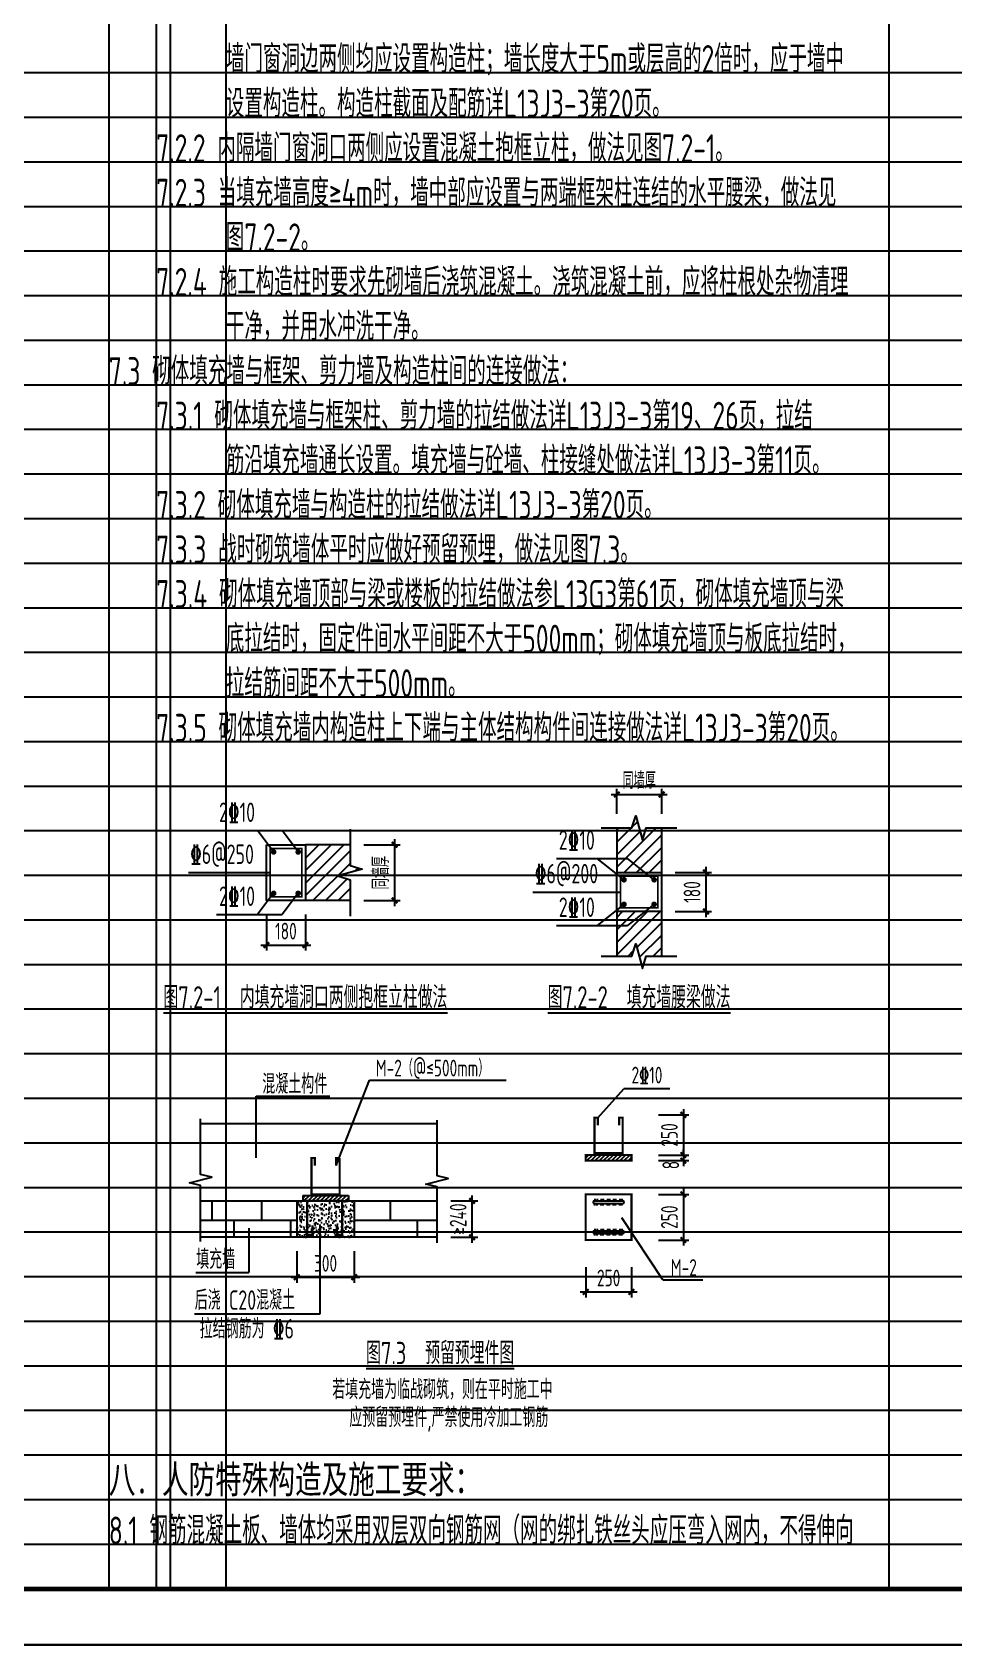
# Model space of a CAD drawing. Extents: x -502255 to 1362592, y -400300 to 332622.
# Drawn here: x 93168 to 109705, y 160126 to 189056 of the extents above; entities that cross this region are included whole.
import ezdxf
from ezdxf.enums import TextEntityAlignment as Align

# ---------------------------------------------------------------- set-up
doc = ezdxf.new("R2010")
doc.units = 0
doc.header["$LTSCALE"] = 1000
doc.header["$MEASUREMENT"] = 0
for name, color, linetype in [('DETL', 7, 'Continuous'), ('DETL_TEXT', 7, 'Continuous'), ('DIM', 3, 'Continuous'), ('ECA_TK', 7, 'Continuous'), ('GANG-JIN', 6, 'Continuous'), ('HATCH', 253, 'Continuous'), ('REIN', 1, 'Continuous'), ('STEL_BOLT', 1, 'Continuous'), ('TEXT', 53, 'Continuous'), ('THIN', 7, 'Continuous'), ('tk', 7, 'Continuous'), ('标注', 7, 'Continuous')]:
    doc.layers.add(name, color=color, linetype=linetype)
doc.styles.add('TSSD_Dimension', font='tssdeng.shx', dxfattribs={"width": 0.7, "bigfont": 'Tssdchn.shx'})
doc.styles.add('TSSD_Label', font='tssdeng2.shx', dxfattribs={"width": 0.7, "bigfont": 'tssdchn.shx'})
doc.styles.add('黑体', font='simhei.ttf', dxfattribs={"width": 0.65})
doc.dimstyles.new('TSSD_100_100', dxfattribs={"dimtxt": 300, "dimasz": 100, "dimexe": 100, "dimexo": 250, "dimgap": 100, "dimtad": 1, "dimdec": 0, "dimzin": 0, "dimdsep": 46, "dimtxsty": 'TSSD_Dimension', "dimblk": 'ARCHTICK', "dimblk1": 'ARCHTICK', "dimblk2": 'ARCHTICK', "dimcen": 0, "dimdle": 100, "dimclrt": 7, "dimadec": 0, "dimazin": 0, "dimtfac": 1, "dimtdec": 0, "dimtix": 1, "dimtmove": 2, "dimatfit": 3, "dimfxl": 1, "dimtolj": 1, "dimtzin": 0, "dimarcsym": 0})
doc.dimstyles.new('TSSD_25_100', dxfattribs={"dimtxt": 300, "dimasz": 100, "dimexe": 100, "dimexo": 250, "dimgap": 100, "dimtad": 1, "dimdec": 0, "dimlfac": 0.25, "dimzin": 0, "dimdsep": 46, "dimtxsty": 'TSSD_Dimension', "dimblk": 'ARCHTICK', "dimblk1": 'ARCHTICK', "dimblk2": 'ARCHTICK', "dimcen": 0, "dimdle": 100, "dimclrt": 7, "dimadec": 0, "dimazin": 0, "dimtfac": 1, "dimtdec": 0, "dimtix": 1, "dimtmove": 2, "dimatfit": 3, "dimfxl": 1, "dimtolj": 1, "dimtzin": 0, "dimarcsym": 0})
pattern_1 = [(45, (112728.43, -1399.17), (-112.2532, 112.2532), [])]

# ---------------------------------------------------------------- blocks, each defined once
blk = doc.blocks.new('A1_总说明分栏线')
at = {"layer": 'Defpoints', "color": 8, "lineweight": -3}
for p, q in [((40800, 54600), (40800, 1000)), ((41650, 54600), (41650, 1000)), ((41900, 54600), (41900, 1000)), ((42900, 54600), (42900, 1000)), ((54800, 54600), (54800, 1000)), ((76500, 28200), (1800, 28200)), ((76500, 27400), (1800, 27400)), ((76500, 26600), (1800, 26600)), ((76500, 25800), (1800, 25800)), ((76500, 25000), (1800, 25000)), ((76500, 24200), (1800, 24200)), ((76500, 23400), (1800, 23400)), ((76500, 22600), (1800, 22600)), ((76500, 21800), (1800, 21800)), ((76500, 21000), (1800, 21000)), ((76500, 20200), (1800, 20200)), ((76500, 19400), (1800, 19400)), ((76500, 18600), (1800, 18600)), ((76500, 17800), (1800, 17800)), ((76500, 17000), (1800, 17000)), ((76500, 16200), (1800, 16200)), ((76500, 15400), (1800, 15400)), ((76500, 14600), (1800, 14600)), ((76500, 13800), (1800, 13800)), ((76500, 13000), (1800, 13000)), ((76500, 12200), (1800, 12200)), ((76500, 11400), (1800, 11400)), ((76500, 10600), (1800, 10600)), ((76500, 9800), (1800, 9800)), ((76500, 9000), (1800, 9000)), ((76500, 8200), (1800, 8200)), ((76500, 7400), (1800, 7400)), ((76500, 6600), (1800, 6600)), ((76500, 5800), (1800, 5800)), ((76500, 5000), (1800, 5000)), ((76500, 4200), (1800, 4200)), ((76500, 3400), (1800, 3400)), ((76500, 2600), (1800, 2600)), ((76500, 2600), (1800, 2600)), ((76500, 1800), (1800, 1800))]:
    blk.add_line(p, q, dxfattribs=at)
blk = doc.blocks.new('_ArchTick')
at = {"color": 0, "linetype": 'ByBlock', "const_width": 0.4}
blk.add_lwpolyline([(-0.5, -0.5), (0.5, 0.5)], dxfattribs=at)
blk = doc.blocks.new('*D1839')
at = {"layer": 'Defpoints', "color": 0, "transparency": 16777216}
for p in [(104463, 175381), (103658, 174781), (104463, 174781)]:
    blk.add_point(p, dxfattribs=at)
at = {"layer": 'DIM', "color": 0, "lineweight": -2, "transparency": 16777216}
for p, q in [((103558, 175381), (104563, 175381)), ((103658, 175031), (103658, 175481)), ((104463, 175031), (104463, 175481))]:
    blk.add_line(p, q, dxfattribs=at)
at = {"layer": 'DIM', "color": 0, "lineweight": -2, "transparency": 16777216, "xscale": 100, "yscale": 100, "zscale": 100, "rotation": 180}
blk.add_blockref('_ArchTick', (103658, 175381), dxfattribs=at)
at = {"layer": 'DIM', "color": 0, "lineweight": -2, "transparency": 16777216, "xscale": 100, "yscale": 100, "zscale": 100}
blk.add_blockref('_ArchTick', (104463, 175381), dxfattribs=at)
at = {"layer": 'DIM', "color": 7, "transparency": 16777216, "insert": (104060, 175631), "char_height": 300, "attachment_point": 5, "style": 'TSSD_Dimension'}
blk.add_mtext('\\A1;同墙厚', dxfattribs=at)
blk = doc.blocks.new('*D1840')
at = {"layer": 'Defpoints', "color": 0, "transparency": 16777216}
for p in [(104458, 173981), (104458, 173281), (105258, 173281)]:
    blk.add_point(p, dxfattribs=at)
at = {"layer": 'DIM', "color": 0, "lineweight": -2, "transparency": 16777216}
for p, q in [((104708, 173981), (105358, 173981)), ((105258, 174081), (105258, 173181)), ((104708, 173281), (105358, 173281))]:
    blk.add_line(p, q, dxfattribs=at)
at = {"layer": 'DIM', "color": 0, "lineweight": -2, "transparency": 16777216, "xscale": 100, "yscale": 100, "zscale": 100}
for p, rotation in [((105258, 173981), 90), ((105258, 173281), 270)]:
    blk.add_blockref('_ArchTick', p, dxfattribs=dict(at, rotation=rotation))
at = {"layer": 'DIM', "color": 7, "transparency": 16777216, "insert": (105008, 173631), "char_height": 300, "attachment_point": 5, "rotation": 90, "style": 'TSSD_Dimension'}
blk.add_mtext('\\A1;180', dxfattribs=at)
blk = doc.blocks.new('*D1841')
at = {"layer": 'Defpoints', "color": 0, "transparency": 16777216}
for p in [(98870, 174479), (98870, 173479), (99670, 173479)]:
    blk.add_point(p, dxfattribs=at)
at = {"layer": 'DIM', "color": 0, "lineweight": -2, "transparency": 16777216}
for p, q in [((99120, 174479), (99770, 174479)), ((99670, 174579), (99670, 173379)), ((99120, 173479), (99770, 173479))]:
    blk.add_line(p, q, dxfattribs=at)
at = {"layer": 'DIM', "color": 0, "lineweight": -2, "transparency": 16777216, "xscale": 100, "yscale": 100, "zscale": 100}
for p, rotation in [((99670, 174479), 90), ((99670, 173479), 270)]:
    blk.add_blockref('_ArchTick', p, dxfattribs=dict(at, rotation=rotation))
at = {"layer": 'DIM', "color": 7, "transparency": 16777216, "insert": (99420, 173979), "char_height": 300, "attachment_point": 5, "rotation": 90, "style": 'TSSD_Dimension'}
blk.add_mtext('\\A1;同墙厚', dxfattribs=at)
blk = doc.blocks.new('*D1842')
at = {"layer": 'Defpoints', "color": 0, "transparency": 16777216}
for p in [(97370, 173479), (98070, 173479), (98070, 172679)]:
    blk.add_point(p, dxfattribs=at)
at = {"layer": 'DIM', "color": 0, "lineweight": -2, "transparency": 16777216}
for p, q in [((97370, 173229), (97370, 172579)), ((98070, 173229), (98070, 172579)), ((97270, 172679), (98170, 172679))]:
    blk.add_line(p, q, dxfattribs=at)
at = {"layer": 'DIM', "color": 0, "lineweight": -2, "transparency": 16777216, "xscale": 100, "yscale": 100, "zscale": 100, "rotation": 180}
blk.add_blockref('_ArchTick', (97370, 172679), dxfattribs=at)
at = {"layer": 'DIM', "color": 0, "lineweight": -2, "transparency": 16777216, "xscale": 100, "yscale": 100, "zscale": 100}
blk.add_blockref('_ArchTick', (98070, 172679), dxfattribs=at)
at = {"layer": 'DIM', "color": 7, "transparency": 16777216, "insert": (97720, 172929), "char_height": 300, "attachment_point": 5, "style": 'TSSD_Dimension'}
blk.add_mtext('\\A1;180', dxfattribs=at)
blk = doc.blocks.new('*D1843')
at = {"layer": 'Defpoints', "color": 0, "transparency": 16777216}
for p in [(104158, 169633), (104158, 168912), (104852, 168912)]:
    blk.add_point(p, dxfattribs=at)
at = {"layer": 'DIM', "color": 0, "lineweight": -2, "transparency": 16777216}
for p, q in [((104408, 169633), (104952, 169633)), ((104852, 169733), (104852, 168812)), ((104408, 168912), (104952, 168912))]:
    blk.add_line(p, q, dxfattribs=at)
at = {"layer": 'DIM', "color": 0, "lineweight": -2, "transparency": 16777216, "xscale": 100, "yscale": 100, "zscale": 100}
for p, rotation in [((104852, 169633), 90), ((104852, 168912), 270)]:
    blk.add_blockref('_ArchTick', p, dxfattribs=dict(at, rotation=rotation))
at = {"layer": 'DIM', "color": 7, "transparency": 16777216, "insert": (104602, 169272), "char_height": 300, "attachment_point": 5, "rotation": 90, "style": 'TSSD_Dimension'}
blk.add_mtext('\\A1;250', dxfattribs=at)
blk = doc.blocks.new('*D1844')
at = {"layer": 'Defpoints', "color": 0, "transparency": 16777216}
for p in [(104158, 168912), (104158, 168812), (104852, 168812)]:
    blk.add_point(p, dxfattribs=at)
at = {"layer": 'DIM', "color": 0, "lineweight": -2, "transparency": 16777216}
for p, q in [((104852, 168912), (104852, 169012)), ((104408, 168912), (104952, 168912)), ((104408, 168812), (104952, 168812)), ((104852, 168912), (104852, 168812)), ((104852, 168812), (104852, 168712))]:
    blk.add_line(p, q, dxfattribs=at)
at = {"layer": 'DIM', "color": 0, "lineweight": -2, "transparency": 16777216, "xscale": 100, "yscale": 100, "zscale": 100}
for p, rotation in [((104852, 168912), 270), ((104852, 168812), 90)]:
    blk.add_blockref('_ArchTick', p, dxfattribs=dict(at, rotation=rotation))
at = {"layer": 'DIM', "color": 7, "transparency": 16777216, "insert": (104627, 168732), "char_height": 300, "attachment_point": 5, "rotation": 90, "style": 'TSSD_Dimension'}
blk.add_mtext('\\A1;8', dxfattribs=at)
blk = doc.blocks.new('*D1845')
at = {"layer": 'Defpoints', "color": 0, "transparency": 16777216}
for p in [(104158, 168207), (104158, 167387), (104852, 167387)]:
    blk.add_point(p, dxfattribs=at)
at = {"layer": 'DIM', "color": 0, "lineweight": -2, "transparency": 16777216}
for p, q in [((104408, 168207), (104952, 168207)), ((104852, 168307), (104852, 167287)), ((104408, 167387), (104952, 167387))]:
    blk.add_line(p, q, dxfattribs=at)
at = {"layer": 'DIM', "color": 0, "lineweight": -2, "transparency": 16777216, "xscale": 100, "yscale": 100, "zscale": 100}
for p, rotation in [((104852, 168207), 90), ((104852, 167387), 270)]:
    blk.add_blockref('_ArchTick', p, dxfattribs=dict(at, rotation=rotation))
at = {"layer": 'DIM', "color": 7, "transparency": 16777216, "insert": (104602, 167797), "char_height": 300, "attachment_point": 5, "rotation": 90, "style": 'TSSD_Dimension'}
blk.add_mtext('\\A1;250', dxfattribs=at)
blk = doc.blocks.new('*D1846')
at = {"layer": 'Defpoints', "color": 0, "transparency": 16777216}
for p in [(100432, 168089), (101061, 168089), (100432, 167437)]:
    blk.add_point(p, dxfattribs=at)
at = {"layer": 'DIM', "color": 0, "lineweight": -2, "transparency": 16777216}
for p, q in [((100682, 168089), (101161, 168089)), ((101061, 167337), (101061, 168189)), ((100682, 167437), (101161, 167437))]:
    blk.add_line(p, q, dxfattribs=at)
at = {"layer": 'DIM', "color": 0, "lineweight": -2, "transparency": 16777216, "xscale": 100, "yscale": 100, "zscale": 100}
for p, rotation in [((101061, 168089), 90), ((101061, 167437), 270)]:
    blk.add_blockref('_ArchTick', p, dxfattribs=dict(at, rotation=rotation))
at = {"layer": 'DIM', "color": 7, "transparency": 16777216, "insert": (100811, 167763), "char_height": 300, "attachment_point": 5, "rotation": 90, "style": 'TSSD_Dimension'}
blk.add_mtext('\\A1;≥240', dxfattribs=at)
blk = doc.blocks.new('*D1847')
at = {"layer": 'Defpoints', "color": 0, "transparency": 16777216}
for p in [(103100, 167150), (103921, 167150), (103921, 166456)]:
    blk.add_point(p, dxfattribs=at)
at = {"layer": 'DIM', "color": 0, "lineweight": -2, "transparency": 16777216}
for p, q in [((103100, 166900), (103100, 166356)), ((103921, 166900), (103921, 166356)), ((103000, 166456), (104021, 166456))]:
    blk.add_line(p, q, dxfattribs=at)
at = {"layer": 'DIM', "color": 0, "lineweight": -2, "transparency": 16777216, "xscale": 100, "yscale": 100, "zscale": 100, "rotation": 180}
blk.add_blockref('_ArchTick', (103100, 166456), dxfattribs=at)
at = {"layer": 'DIM', "color": 0, "lineweight": -2, "transparency": 16777216, "xscale": 100, "yscale": 100, "zscale": 100}
blk.add_blockref('_ArchTick', (103921, 166456), dxfattribs=at)
at = {"layer": 'DIM', "color": 7, "transparency": 16777216, "insert": (103511, 166706), "char_height": 300, "attachment_point": 5, "style": 'TSSD_Dimension'}
blk.add_mtext('\\A1;250', dxfattribs=at)
blk = doc.blocks.new('*D1848')
at = {"layer": 'Defpoints', "color": 0, "transparency": 16777216}
for p in [(97915, 167437), (98947, 167437), (98947, 166719)]:
    blk.add_point(p, dxfattribs=at)
at = {"layer": 'DIM', "color": 0, "lineweight": -2, "transparency": 16777216}
for p, q in [((97915, 167187), (97915, 166619)), ((98947, 167187), (98947, 166619)), ((97815, 166719), (99047, 166719))]:
    blk.add_line(p, q, dxfattribs=at)
at = {"layer": 'DIM', "color": 0, "lineweight": -2, "transparency": 16777216, "xscale": 100, "yscale": 100, "zscale": 100, "rotation": 180}
blk.add_blockref('_ArchTick', (97915, 166719), dxfattribs=at)
at = {"layer": 'DIM', "color": 0, "lineweight": -2, "transparency": 16777216, "xscale": 100, "yscale": 100, "zscale": 100}
blk.add_blockref('_ArchTick', (98947, 166719), dxfattribs=at)
at = {"layer": 'DIM', "color": 7, "transparency": 16777216, "insert": (98431, 166969), "char_height": 300, "attachment_point": 5, "style": 'TSSD_Dimension'}
blk.add_mtext('\\A1;300', dxfattribs=at)
blk = doc.blocks.new('10B_A1')
at = {"layer": 'ECA_TK'}
blk.add_lwpolyline([(0, 0), (841, 0), (841, 594), (0, 594)], close=True, dxfattribs=at)
at = {"layer": 'ECA_TK', "const_width": 0.8}
blk.add_lwpolyline([(831, 10), (831, 584), (18, 584), (18, 10)], close=True, dxfattribs=at)

msp = doc.modelspace()

# ---------------------------------------------------------------- hatches: boundary and pattern name
h = msp.add_hatch()
h.set_pattern_fill('ANSI31', color=256, scale=420, style=0)
h.set_pattern_definition([(45, (-431736.27, -367159.833), (-37.123106, 37.123106), [])])
h.paths.add_polyline_path([(103920.8, 168911.7), (103100.4, 168911.7), (103100.4, 168812.5), (103920.8, 168812.5)])
at = {"layer": 'HATCH'}
h = msp.add_hatch(dxfattribs=at)
h.set_pattern_fill('ANSI31', color=256, scale=50, style=0)
h.set_pattern_definition(pattern_1)
h.paths.add_polyline_path([(104457.5, 174780.5), (104187.5, 174780.5), (104117.5, 174560.5), (103997.5, 175000.5), (103927.5, 174780.5), (103657.5, 174780.5), (103657.5, 173980.5), (104457.5, 173980.5)])
h = msp.add_hatch(dxfattribs=at)
h.set_pattern_fill('ANSI31', color=256, scale=50, style=0)
h.set_pattern_definition([(45, (70636.72, -10571.29), (-112.2532, 112.2532), [])])
h.paths.add_polyline_path([(99090.1, 174038.7), (98870.1, 174108.7), (98870.1, 174478.7), (98070.1, 174478.7), (98070.1, 173478.7), (98870.1, 173478.7), (98870.1, 173848.7), (98650.1, 173918.7)])
h = msp.add_hatch(dxfattribs=at)
h.set_pattern_fill('ANSI31', color=256, scale=50, style=0)
h.set_pattern_definition(pattern_1)
h.paths.add_polyline_path([(104457.5, 173280.5), (103657.5, 173280.5), (103657.5, 172480.5), (103927.5, 172480.5), (103997.5, 172700.5), (104117.5, 172260.5), (104187.5, 172480.5), (104457.5, 172480.5)])
h = msp.add_hatch(dxfattribs=at)
h.set_pattern_fill('CONCRETE', color=256, scale=25, style=0, pattern_type=2)
h.set_pattern_definition([(50, (-1219868.89, 1088832.45), (179.315046, -15.688034), [18.75, -206.25]), (355, (-1219868.89, 1088832.45), (-34.687833, 188.048033), [15, -165]), (100.4514, (-1219853.95, 1088831.15), (144.627345, 172.359886), [15.935047, -175.285528]), (46.1842, (-1219868.9, 1088882.45), (266.810262, -41.379754), [28.125, -309.375]), (96.6356, (-1219846.66, 1088879), (233.665676, 243.529468), [23.90257, -262.92825]), (351.1842, (-1219868.9, 1088882.45), (233.665486, 243.52965), [22.5, -247.5]), (21, (-1219843.89, 1088869.95), (149.226763, -100.654723), [18.75, -206.25]), (326, (-1219843.89, 1088869.95), (60.828833, 181.287511), [15, -165]), (71.4514, (-1219831.45, 1088861.57), (210.055657, 80.632624), [15.935047, -175.285528]), (37.5, (-1219868.89, 1088832.454), (3.0399638, 83.2234635), [0, -163, 0, -167.5, 0, -165.625]), (7.5, (-1219868.89, 1088832.45), (65.7673844, 98.602928), [0, -95.5, 0, -159.25, 0, -63.125]), (327.5, (-1219924.64, 1088832.454), (133.455609, -5.638718), [0, -62.5, 0, -195, 0, -258.75]), (317.5, (-1219949.64, 1088832.45), (145.796542, 25.026246), [0, -81.25, 0, -129.5, 0, -183.75])])
h.paths.add_polyline_path([(97914.9, 168088.6), (97914.9, 167437.2), (98946.7, 167437.2), (98946.7, 168088.6)])
h = msp.add_hatch(dxfattribs=at)
h.set_pattern_fill('ANSI31', color=256, scale=420, style=0)
h.set_pattern_definition([(45, (-436816.066, -367883.69), (-37.123106, 37.123106), [])])
h.paths.add_polyline_path([(98841, 168187.9), (98020.6, 168187.9), (98020.6, 168088.6), (98841, 168088.6)])

# ---------------------------------------------------------------- linework, layer by layer
at = {"linetype": 'Continuous'}
for p, q in [((98622, 168722.2), (99220.4, 170252.5)), ((99220.4, 170252.5), (101672.7, 170252.5)), ((103266.4, 168123.6), (103266.4, 168088.3)), ((103302.5, 168123.6), (103302.5, 168088.3)), ((103374.7, 168123.6), (103374.7, 168088.3)), ((103410.9, 168123.6), (103410.9, 168088.3)), ((103489, 168123.6), (103489, 168088.3)), ((103525.1, 168123.6), (103525.1, 168088.3)), ((103597.3, 168123.6), (103597.3, 168088.3)), ((103633.5, 168123.6), (103633.5, 168088.3)), ((103710.7, 168123.6), (103710.7, 168088.3)), ((103746.9, 168123.6), (103746.9, 168088.3)), ((103266.4, 168006.6), (103266.4, 168041.9)), ((103302.5, 168006.6), (103302.5, 168041.9)), ((103374.7, 168006.6), (103374.7, 168041.9)), ((103410.9, 168006.6), (103410.9, 168041.9)), ((103489, 168006.6), (103489, 168041.9)), ((103525.1, 168006.6), (103525.1, 168041.9)), ((103597.3, 168006.6), (103597.3, 168041.9)), ((103633.5, 168006.6), (103633.5, 168041.9)), ((103710.7, 168006.6), (103710.7, 168041.9)), ((103746.9, 168006.6), (103746.9, 168041.9)), ((103266.4, 167587.8), (103266.4, 167552.5)), ((103266.4, 167470.8), (103266.4, 167506.1)), ((103302.5, 167587.8), (103302.5, 167552.5)), ((103302.5, 167470.8), (103302.5, 167506.1)), ((103374.7, 167587.8), (103374.7, 167552.5)), ((103374.7, 167470.8), (103374.7, 167506.1)), ((103410.9, 167587.8), (103410.9, 167552.5)), ((103410.9, 167470.8), (103410.9, 167506.1)), ((103489, 167587.8), (103489, 167552.5)), ((103489, 167470.8), (103489, 167506.1)), ((103525.1, 167587.8), (103525.1, 167552.5)), ((103525.1, 167470.8), (103525.1, 167506.1)), ((103597.3, 167587.8), (103597.3, 167552.5)), ((103597.3, 167470.8), (103597.3, 167506.1)), ((103633.5, 167587.8), (103633.5, 167552.5)), ((103633.5, 167470.8), (103633.5, 167506.1)), ((103710.7, 167587.8), (103710.7, 167552.5)), ((103710.7, 167470.8), (103710.7, 167506.1)), ((104484.4, 166674.8), (103746, 167785.2)), ((103746.9, 167587.8), (103746.9, 167552.5)), ((103746.9, 167470.8), (103746.9, 167506.1)), ((104484.4, 166674.8), (105204.4, 166674.8))]:
    msp.add_line(p, q, dxfattribs=at)
for p, q in [((97184.7, 168858.9), (97184.7, 169966.6)), ((97184.7, 169966.6), (98505.9, 169966.6)), ((96187.6, 169480.2), (100432.2, 169480.2)), ((96187.6, 168088.6), (100432.2, 168088.6)), ((96388.3, 168088.6), (96388.3, 167741.3)), ((97281.5, 168088.6), (97281.5, 167741.3)), ((97914.9, 168088.6), (97914.9, 167437.2)), ((98020.6, 168187.9), (98841, 168187.9)), ((98020.6, 168187.9), (98020.6, 168088.6)), ((98841, 168187.9), (98841, 168088.6)), ((98946.7, 168088.6), (98946.7, 167437.2)), ((99593.7, 168088.6), (99593.7, 167741.3)), ((96187.6, 167741.3), (97914.9, 167741.3)), ((96792, 167437.2), (96792, 167741.3)), ((97054.7, 167601.6), (97054.7, 166801.7)), ((97810.1, 167437.2), (97810.1, 167741.3)), ((98330.9, 167663.2), (98330.9, 166059.7)), ((98946.7, 167741.3), (100432.2, 167741.3)), ((100083.2, 167437.2), (100083.2, 167741.3)), ((100432.2, 167437.2), (96187.6, 167437.2)), ((96106.4, 166801.7), (97054.7, 166801.7)), ((98330.9, 166059.7), (96080.6, 166059.7))]:
    msp.add_line(p, q)
at = {"color": 7, "linetype": 'ByBlock'}
for p in [(103319.4, 169582.5), (104611.7, 170098.7)]:
    msp.add_line(p, (103786, 170098.7), dxfattribs=at)
at = {"linetype": 'Continuous', "ltscale": 0.1}
for p, q in [((103257.7, 168088.9), (103763.5, 168088.9)), ((103257.7, 168041.9), (103763.5, 168041.9)), ((103257.7, 167552.5), (103763.5, 167552.5)), ((103257.7, 167505.5), (103763.5, 167505.5))]:
    msp.add_line(p, q, dxfattribs=at)
for points in [[(96187.6, 167363), (96187.6, 168363), (95987.6, 168413), (96387.6, 168513), (96187.6, 168563), (96187.6, 169563)], [(100432.2, 167339.9), (100432.2, 168339.9), (100232.2, 168389.9), (100632.2, 168489.9), (100432.2, 168539.9), (100432.2, 169539.9)]]:
    msp.add_lwpolyline(points)
at = {"const_width": 37.8}
for points in [[(103920.8, 168812.5), (103100.4, 168812.5), (103100.4, 168911.7), (103920.8, 168911.7)], [(103920.8, 167387), (103100.4, 167387), (103100.4, 168207.4), (103920.8, 168207.4)]]:
    msp.add_lwpolyline(points, close=True, dxfattribs=at)
at = {"linetype": 'Continuous', "ltscale": 0.1}
for centre, start, end in [((103257.7, 168065.4), 90, 270), ((103763.5, 168065.4), 270, 90), ((103257.7, 167529), 90, 270), ((103763.5, 167529), 270, 90)]:
    msp.add_arc(centre, 23.5, start, end, dxfattribs=at)
at = {"layer": 'DETL'}
for p, q in [((103657.5, 174780.5), (103657.5, 173980.5)), ((104457.5, 174780.5), (104457.5, 173980.5)), ((98870.1, 174478.7), (98070.1, 174478.7)), ((98870.1, 173478.7), (98070.1, 173478.7)), ((103657.5, 173280.5), (103657.5, 172480.5)), ((104457.5, 173280.5), (104457.5, 172480.5))]:
    msp.add_line(p, q, dxfattribs=at)
for points in [[(97370.1, 174478.7), (98070.1, 174478.7), (98070.1, 173478.7), (97370.1, 173478.7)], [(103657.5, 173980.5), (104457.5, 173980.5), (104457.5, 173280.5), (103657.5, 173280.5)]]:
    msp.add_lwpolyline(points, close=True, dxfattribs=at)
at = {"layer": 'DETL_TEXT'}
for p, q in [((96475.6, 174731.9), (97650.6, 174731.9)), ((97500.1, 174349.7), (97210.6, 174731.9)), ((97940.1, 174349.7), (97650.6, 174731.9)), ((102572.8, 174232.7), (103847.8, 174232.7)), ((103787.5, 173850.5), (103307.8, 174232.7)), ((104327.5, 173850.5), (103847.8, 174232.7)), ((95969.9, 173978.7), (97435.1, 173978.7)), ((97500.1, 173607.8), (97210.6, 173225.6)), ((97940.1, 173607.8), (97650.6, 173225.6)), ((102151.7, 173630.5), (103722.5, 173630.5)), ((103787.5, 173410.5), (103307.8, 173028.3)), ((104327.5, 173410.5), (103847.8, 173028.3)), ((96475.6, 173225.6), (97650.6, 173225.6)), ((102572.8, 173028.3), (103847.8, 173028.3))]:
    msp.add_line(p, q, dxfattribs=at)
at = {"layer": 'GANG-JIN', "const_width": 40}
for points in [[(103319.4, 169446), (103319.4, 169582.5), (103257.7, 169582.5), (103257.7, 168911.7)], [(103701.7, 169446), (103701.7, 169582.5), (103763.5, 169582.5), (103763.5, 168911.7)], [(103257.7, 168945.4), (103763.5, 168945.4)], [(98177.9, 168187.9), (98177.9, 168858.7), (98239.7, 168858.7), (98239.7, 168722.2)], [(98683.7, 168858.7), (98622, 168858.7), (98622, 168722.2)], [(98683.7, 168858.7), (98683.7, 168187.9)], [(98197.6, 167653.6), (98197.6, 167480.2), (98103.3, 167480.2), (98103.3, 168088.6), (98729.6, 168088.6), (98729.6, 167480.2), (98635.3, 167480.2), (98635.3, 167653.6)], [(98177.9, 168202.1), (98683.7, 168202.1)]]:
    msp.add_lwpolyline(points, dxfattribs=at)
at = {"layer": 'REIN', "const_width": 30}
for points in [[(97435.1, 174413.7), (98005.1, 174413.7), (98005.1, 173543.7), (97435.1, 173543.7)], [(103722.5, 173915.5), (104392.5, 173915.5), (104392.5, 173345.5), (103722.5, 173345.5)]]:
    msp.add_lwpolyline(points, close=True, dxfattribs=at)
at = {"layer": 'REIN', "const_width": 50}
for points in [[(97525.1, 174349.7, -1), (97475.1, 174349.7, -1)], [(97915.1, 174349.7, 1), (97965.1, 174349.7, 1)], [(103812.5, 173850.5, -1), (103762.5, 173850.5, -1)], [(104302.5, 173850.5, 1), (104352.5, 173850.5, 1)], [(97525.1, 173607.8, 1), (97475.1, 173607.8, 1)], [(97915.1, 173607.8, -1), (97965.1, 173607.8, -1)], [(103812.5, 173410.5, 1), (103762.5, 173410.5, 1)], [(104302.5, 173410.5, -1), (104352.5, 173410.5, -1)]]:
    msp.add_lwpolyline(points, format="xyb", close=True, dxfattribs=at)
at = {"layer": 'STEL_BOLT'}
msp.add_lwpolyline([(53741.8, 219526.2), (137841.8, 219526.2), (137841.8, 160126.2), (53741.8, 160126.2)], close=True, dxfattribs=at)
at = {"layer": 'THIN'}
for points in [[(98870.1, 174758.7), (98870.1, 174108.7), (99090.1, 174038.7), (98650.1, 173918.7), (98870.1, 173848.7), (98870.1, 173198.7)], [(103377.5, 174780.5), (103927.5, 174780.5), (103997.5, 175000.5), (104117.5, 174560.5), (104187.5, 174780.5), (104737.5, 174780.5)], [(103377.5, 172480.5), (103927.5, 172480.5), (103997.5, 172700.5), (104117.5, 172260.5), (104187.5, 172480.5), (104737.5, 172480.5)]]:
    msp.add_lwpolyline(points, dxfattribs=at)

# ---------------------------------------------------------------- block references
at = {"layer": 'Defpoints'}
msp.add_blockref('A1_总说明分栏线', (53741.8, 160126.2), dxfattribs=at)
at = {"layer": 'tk', "xscale": 100, "yscale": 100, "zscale": 100}
msp.add_blockref('10B_A1', (53741.8, 160126.2), dxfattribs=at)

# ---------------------------------------------------------------- texts
at = {"layer": 'DETL_TEXT', "style": 'TSSD_Label', "width": 0.7}
for s, p in [('2\x8410', (96843.1, 174781.9)), ('2\x8410', (102940.3, 174282.7)), ('\x846@250', (96573, 174028.7)), ('\x846@200', (102754.8, 173680.5)), ('2\x8410', (96843.1, 173275.6)), ('2\x8410', (102940.3, 173078.3))]:
    msp.add_text(s, height=350, dxfattribs=at).set_placement(p, align=Align.BOTTOM_CENTER)
at = {"layer": 'TEXT', "width": 0.7}
for s, style, p in [('墙门窗洞边两侧均应设置构造柱；墙长度大于5m或层高的2倍时，应于墙中', 'TSSD_Label', (96641.8, 188326.2)), ('设置构造柱。构造柱截面及配筋详L13J3-3第20页。', 'TSSD_Label', (96641.8, 187526.2)), ('7.2.2 内隔墙门窗洞口两侧应设置混凝土抱框立柱，做法见图7.2-1。', 'TSSD_Label', (95391.8, 186726.2)), ('7.2.3 当填充墙高度≥4m时，墙中部应设置与两端框架柱连结的水平腰梁，做法见', 'TSSD_Label', (95391.8, 185926.2)), ('图7.2-2。', 'TSSD_Label', (96641.8, 185126.2)), ('7.2.4 施工构造柱时要求先砌墙后浇筑混凝土。浇筑混凝土前，应将柱根处杂物清理', 'TSSD_Label', (95391.8, 184326.2)), ('干净，并用水冲洗干净。', 'TSSD_Label', (96641.8, 183526.2)), ('7.3 砌体填充墙与框架、剪力墙及构造柱间的连接做法：', 'TSSD_Label', (94541.8, 182726.2)), ('7.3.1 砌体填充墙与框架柱、剪力墙的拉结做法详L13J3-3第19、26页，拉结', 'TSSD_Label', (95391.8, 181926.2)), ('筋沿填充墙通长设置。填充墙与砼墙、柱接缝处做法详L13J3-3第11页。', 'TSSD_Label', (96641.8, 181126.2)), ('7.3.2 砌体填充墙与构造柱的拉结做法详L13J3-3第20页。', 'TSSD_Label', (95391.8, 180326.2)), ('7.3.3 战时砌筑墙体平时应做好预留预埋，做法见图7.3。', 'TSSD_Label', (95391.8, 179526.2)), ('7.3.4 砌体填充墙顶部与梁或楼板的拉结做法参L13G3第61页，砌体填充墙顶与梁', 'TSSD_Label', (95391.8, 178726.2)), ('底拉结时，固定件间水平间距不大于500mm；砌体填充墙顶与板底拉结时，', 'TSSD_Label', (96641.8, 177926.2)), ('拉结筋间距不大于500mm。', 'TSSD_Label', (96641.8, 177126.2)), ('7.3.5 砌体填充墙内构造柱上下端与主体结构构件间连接做法详L13J3-3第20页。', 'TSSD_Label', (95391.8, 176326.2)), ('八. 人防特殊构造及施工要求：', '黑体', (94541.8, 162844.9)), ('8.1 钢筋混凝土板、墙体均采用双层双向钢筋网（网的绑扎铁丝头应压弯入网内，不得伸向', 'TSSD_Label', (94541.8, 161926.2))]:
    msp.add_text(s, height=500, dxfattribs=dict(at, style=style)).set_placement(p)
at = {"layer": 'TEXT', "style": 'TSSD_Label', "width": 0.7}
for s, p in [('%%U图7.2-1  内填充墙洞口两侧抱框立柱做法', (98070.1, 171421.1)), ('%%U图7.2-2  填充墙腰梁做法', (104057.5, 171421.1)), ('%%U图7.3  预留预埋件图', (100488, 165039.8))]:
    msp.add_text(s, height=400, dxfattribs=at).set_placement(p, align=Align.BOTTOM_CENTER)
at = {"layer": '标注', "style": 'TSSD_Label', "width": 0.7}
for s, height, p in [('混凝土构件', 350, (97296.4, 170010.8)), ('M-2（@≤500mm）', 300, (99332.1, 170322.4)), ('2\x8410', 300, (103922.1, 170196.7)), ('填充墙', 350, (96111.6, 166867.5)), ('M-2', 300, (104626.2, 166744.6)), ('后浇 C20混凝土', 350, (96084.1, 166135.2)), ('拉结钢筋为 \x846', 350, (96172.8, 165620.2)), ('若填充墙为临战砌筑，则在平时施工中', 350, (98551.4, 164530.9)), ('应预留预埋件,严禁使用冷加工钢筋', 350, (98858.1, 164030.9))]:
    msp.add_text(s, height=height, dxfattribs=at).set_placement(p)

# ---------------------------------------------------------------- dimensions: what is measured, and where the dimension line sits
at = {"layer": 'DIM'}
for base, p1, p2, angle, picture, middle in [((104462.5, 175380.5), (103657.5, 174780.5), (104462.5, 174780.5), 180, '*D1839', (104060, 175630.5)), ((99670.1, 173478.7), (98870.1, 174478.7), (98870.1, 173478.7), 90, '*D1841', (99420.1, 173978.7))]:
    dim = msp.add_linear_dim(base=base, p1=p1, p2=p2, angle=angle, text='同墙厚', dimstyle='TSSD_25_100', dxfattribs=at)
    dim.commit()
    dim.dimension.update_dxf_attribs({"geometry": picture, "text_midpoint": middle})
for base, p1, p2, angle, text, dimstyle, picture, middle, dimtype in [((105257.5, 173280.5), (104457.5, 173980.5), (104457.5, 173280.5), 90, '180', 'TSSD_25_100', '*D1840', (105007.5, 173630.5), 160), ((98070.1, 172678.7), (97370.1, 173478.7), (98070.1, 173478.7), 180, '180', 'TSSD_25_100', '*D1842', (97720.1, 172928.7), 160), ((104852.1, 168911.7), (104157.9, 169632.9), (104157.9, 168911.7), 270, '250', 'TSSD_100_100', '*D1843', (104602.1, 169272.3), 161), ((104852.1, 168812.5), (104157.9, 168911.7), (104157.9, 168812.5), 270, '8', 'TSSD_100_100', '*D1844', (104627.1, 168732), 161), ((101060.8, 168088.6), (100432.2, 167437.2), (100432.2, 168088.6), 90, '≥240', 'TSSD_100_100', '*D1846', (100810.8, 167762.9), 160), ((104852.1, 167387), (104157.9, 168207.4), (104157.9, 167387), 270, '250', 'TSSD_100_100', '*D1845', (104602.1, 167797.2), 161), ((103920.8, 166455.7), (103100.4, 167149.9), (103920.8, 167149.9), 0, '250', 'TSSD_100_100', '*D1847', (103510.6, 166705.7), 161)]:
    dim = msp.add_linear_dim(base=base, p1=p1, p2=p2, angle=angle, text=text, dimstyle=dimstyle, dxfattribs=at)
    dim.commit()
    dim.dimension.update_dxf_attribs({"geometry": picture, "text_midpoint": middle, "dimtype": dimtype})
dim = msp.add_linear_dim(base=(98946.7, 166718.8), p1=(97914.9, 167437.2), p2=(98946.7, 167437.2), text='300', dimstyle='TSSD_100_100', dxfattribs=at)
dim.commit()
dim.dimension.update_dxf_attribs({"geometry": '*D1848', "text_midpoint": (98430.8, 166968.8), "dimtype": 160})

doc.saveas('drawing.dxf')
